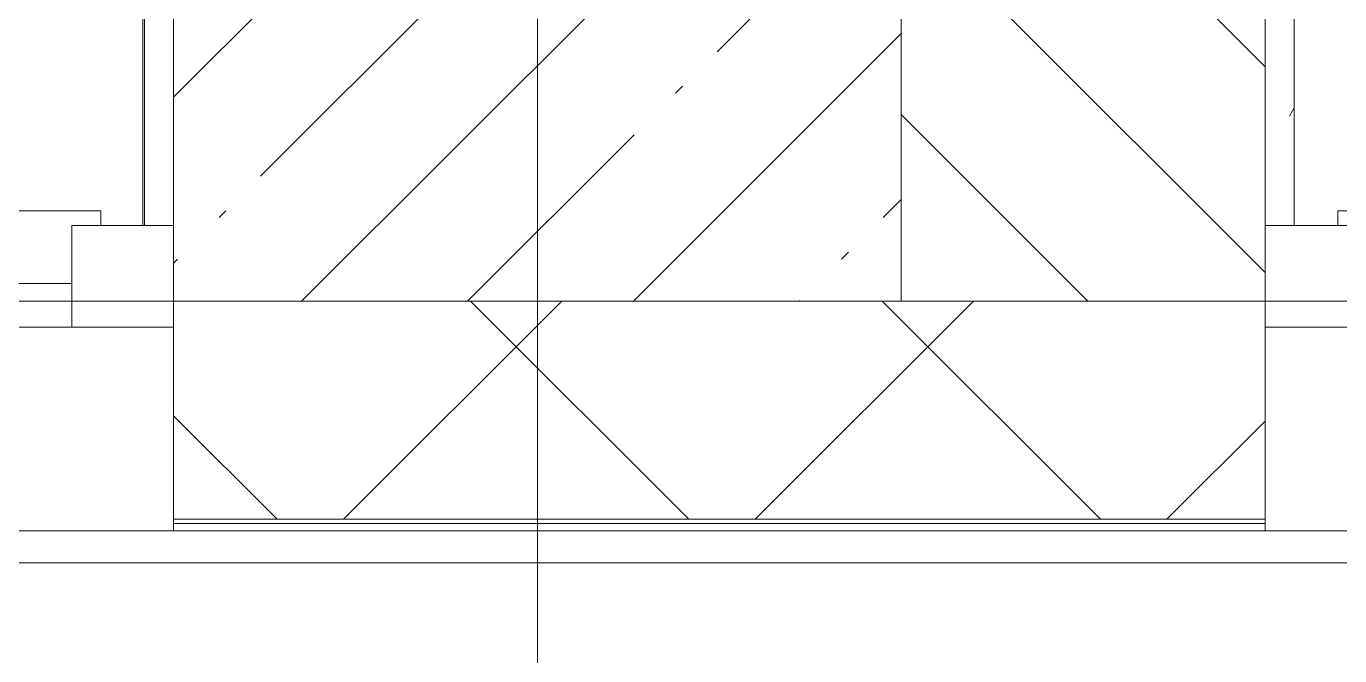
# Model space of a CAD drawing. Header units: millimetres. Extents: x -213547 to 415037, y -3642 to 106956.
# Drawn here: x 56374 to 57276, y 78842 to 79275 of the extents above; entities that cross this region are included whole.
import ezdxf

# ---------------------------------------------------------------- set-up
doc = ezdxf.new("R2010")
doc.units = ezdxf.units.MM
for name, color, linetype, lineweight in [('A-GLAZ', 7, 'Continuous', 9), ('A-GLAZ-1', 7, 'Continuous', 5), ('A-WALL', 7, 'Continuous', 5), ('I-WALL', 7, 'Continuous', 5), ('S-COLS', 7, 'Continuous', 9), ('S-COLS-1', 7, 'Continuous', 5), ('Оси', 7, 'Continuous', 9)]:
    doc.layers.add(name, color=color, linetype=linetype, lineweight=lineweight)
doc.layers.add('A-WALL-1', color=9, linetype='Continuous', lineweight=5, true_color=0x808080)
doc.layers.add('A-WALL-FNSH-1', color=9, linetype='Continuous', lineweight=5, true_color=0x808080)
pattern_1 = [(0, (0, 0), (243.84, 60.96), [20.117, -162.763, 20.117, -162.763, -975.36]), (0, (0, 0), (243.84, 60.96), [-365.76, 20.117, -345.643, 20.117, -162.763, -426.72]), (0, (0, 0), (243.84, 60.96), [-914.4, 20.117, -101.803, 20.117, -284.683]), (120, (91.44, 30.48), (-174.71291, 180.691634), [20.117, -162.763, 20.117, -162.763, -975.36]), (120, (91.44, 30.48), (-174.71291, 180.691634), [-365.76, 20.117, -345.643, 20.117, -162.763, -426.72]), (120, (91.44, 30.48), (-174.71291, 180.691634), [-914.4, 20.117, -101.803, 20.117, -284.683]), (240, (121.92, 152.4), (-69.12709, -241.651634), [20.117, -162.763, 20.117, -162.763, -975.36]), (240, (121.92, 152.4), (-69.12709, -241.651634), [-365.76, 20.117, -345.643, 20.117, -162.763, -426.72]), (240, (121.92, 152.4), (-69.12709, -241.651634), [-914.4, 20.117, -101.803, 20.117, -284.683])]

# ---------------------------------------------------------------- blocks, each defined once
blk = doc.blocks.new('120_Окно_СКБ_2Ст - 120_Окно_СКБ_2Ст 3100х2500 _мал_створка слева_-22446080-Объем проектирования 1 этажа')
at = {"layer": 'A-GLAZ'}
for p, q in [((-1550, -127), (-1550, -57)), ((-1550, -57), (-1480, -57)), ((-1480, -57), (-1480, -127)), ((650, -87), (-1480, -87)), ((-1480, -87), (-1480, -127)), ((-1480, -127), (-1550, -127)), ((-1480, -127), (-1500, -127)), ((-1500, -127), (-1500, -137)), ((-1500, -137), (670, -137)), ((670, -137), (-1500, -137))]:
    blk.add_line(p, q, dxfattribs=at)
at = {"layer": 'A-GLAZ-1'}
for p, q in [((1550, -57), (-1550, -57)), ((-1530, -127), (-1500, -127))]:
    blk.add_line(p, q, dxfattribs=at)
blk = doc.blocks.new('120_Окно_СКБ_2Ст - 120_Окно_СКБ_2Ст 2100х2500 _мал створка справа_-V26-Объем проектирования 1 этажа')
at = {"layer": 'A-GLAZ'}
for p, q in [((980, -57), (1050, -57)), ((1050, -57), (1050, -127)), ((1050, -127), (980, -127)), ((1000, -127), (980, -127)), ((1000, -137), (1000, -127)), ((200, -137), (1000, -137)), ((1000, -137), (200, -137))]:
    blk.add_line(p, q, dxfattribs=at)
at = {"layer": 'A-GLAZ-1'}
for p, q in [((1050, -57), (-1050, -57)), ((1000, -127), (1030, -127))]:
    blk.add_line(p, q, dxfattribs=at)
blk = doc.blocks.new('BSC_Колонна _Прямоугольная - 500х500-V37-Объем проектирования 1 этажа')
at = {"layer": 'S-COLS-1'}
h = blk.add_hatch(dxfattribs=at)
h.set_pattern_fill('FP_63', color=256, style=0, pattern_type=2)
h.set_pattern_definition([(45, (-56660, -150), (-114.04925, 114.04925), []), (45, (-56545.95, -150), (-114.04925, 114.04925), [201.613, -40.323, 6.706, -33.617])])
h.paths.add_polyline_path([(250, -250), (250, 250), (-250, 250), (-250, -250)])
for p, q in [((250, 250), (-250, 250)), ((-250, 250), (-250, -250)), ((250, -250), (250, 250)), ((-250, -250), (250, -250))]:
    blk.add_line(p, q, dxfattribs=at)
blk = doc.blocks.new('1floor')
at = {"layer": 'A-WALL'}
h = blk.add_hatch(dxfattribs=at)
h.set_pattern_fill('FP_2', color=256, style=0, pattern_type=2)
h.set_pattern_definition([(135, (0, 0), (-70.71068, -70.71068), [])])
h.paths.add_polyline_path([(56910, -100), (57160, -100), (57160, 100), (56910, 100), (56910, -7.27)])
h.paths.add_polyline_path([(47910, -100), (48160, -100), (48159.18, 100), (47910, 100), (47910, -7.27)])
h.paths.add_polyline_path([(49060, -100), (49771.54, -100), (49771.54, 100), (49060, 100), (49060, -7.27)])
h.paths.add_polyline_path([(51871.54, -100), (51910, -100), (51910, 100), (51871.54, 100), (51871.54, -7.27)])
h.paths.add_polyline_path([(52410, -100), (53310, -100), (53310, 100), (52410, 100), (52410, -25.13)])
h.paths.add_polyline_path([(59260, -100), (60010, -100), (60010, 100), (59260, 100), (59260, -7.27)])
h.paths.add_polyline_path([(61410, -100), (61610, -100), (61610, 100), (61410, 100), (61410, -7.27)])
h.paths.add_polyline_path([(65160, -100), (65410, -100), (65410, 100), (65160, 100), (65160, -7.27)])
h.paths.add_polyline_path([(64260, -100), (64260, 100), (63710, 100), (63710, -100)])
h = blk.add_hatch(dxfattribs=at)
h.set_pattern_fill('FP_24', color=256, style=0, pattern_type=2)
h.set_pattern_definition([(45, (0, 0), (-141.42136, 141.42136), []), (135, (0, 0), (-141.42136, -141.42136), [])])
h.paths.add_polyline_path([(75692.06, -250), (75700, -250), (75700, -100), (73980, -100), (73980, -250), (75480, -250)])
h.paths.add_polyline_path([(70660, -250), (70660, -100), (67060, -100), (67060, -250), (69821.35, -250)])
h.paths.add_polyline_path([(72236.07, -250), (72280, -250), (72280, -100), (71560, -101.79), (71560, -250), (72080, -250)])
h.paths.add_polyline_path([(65160, -250), (66160, -250), (66160, -100), (65160, -100), (65160, -118)])
h.paths.add_polyline_path([(63710, -250), (64260, -250), (64260, -100), (63710, -100), (63710, -121.31)])
h.paths.add_polyline_path([(60910, -250), (61610, -250), (61610, -100), (60910, -100), (60910, -128.27)])
h.paths.add_polyline_path([(60010, -250), (60010, -100), (59260, -100), (59260, -250)])
h.paths.add_polyline_path([(57160, -250), (57160, -100), (56410, -100), (56410, -250)])
h.paths.add_polyline_path([(53310, -250), (53310, -100), (51871.54, -100), (51871.54, -250)])
h.paths.add_polyline_path([(49771.54, -250), (49771.54, -100), (49060, -100), (49060, -250), (49190.71, -250)])
h.paths.add_polyline_path([(48160, -250), (48160, -100), (47410, -100), (47410, -250)])
h.paths.add_polyline_path([(44310, -250), (44310, -100), (42737.54, -100), (42737.54, -250)])
h.paths.add_polyline_path([(38875.4, -250), (39040, -250), (39040, -100), (37990, -100), (37990, -250)])
h.paths.add_polyline_path([(40637.54, -250), (40637.54, -100), (39940, -100), (39940, -250)])
h.paths.add_polyline_path([(36812.33, -250), (37090, -250), (37090, -100), (35970, -100), (35970, -250)])
h.paths.add_polyline_path([(33870, -250), (33870, -100), (33010, -100), (33010, -250)])
h.paths.add_polyline_path([(30210, -250), (30210, -100), (29209.74, -100), (29209.74, -250)])
h.paths.add_polyline_path([(28309.74, -250), (28309.74, -100), (27310, -100), (27310, -250)])
h.paths.add_polyline_path([(26410, -250), (26410, -100), (25435, -100), (25435, -250)])
h.paths.add_polyline_path([(22635, -250), (22635, -100), (21610, -100), (21610, -250)])
h.paths.add_polyline_path([(19360, -250), (20710, -250), (20710, -100), (19360, -100), (19360, -231.59)])
h.paths.add_polyline_path([(17260, -250), (17260, -100), (16510, -100), (16510, -250)])
h.paths.add_polyline_path([(14860, -250), (15610, -250), (15610, -100), (14860, -100), (14860, -242.78)])
h.paths.add_polyline_path([(12055.57, -250), (12760, -248), (12760, -100), (12010, -100), (12010, -250)])
h.paths.add_polyline_path([(7929.44, -250), (8259.74, -250), (8259.74, -100), (6830, -100), (6830, -250), (7660, -250)])
h.paths.add_polyline_path([(9159.74, -250), (9910, -250), (9910, -100), (9159.74, -100), (9159.74, -118)])
h.paths.add_polyline_path([(110, -250), (3730, -250), (3730, -100), (-260, -100), (-260, -250), (-110, -250)])
at = {"layer": 'I-WALL'}
h = blk.add_hatch(dxfattribs=at)
h.set_pattern_fill('FP_191', color=256, style=0, pattern_type=2)
h.set_pattern_definition(pattern_1)
h.paths.add_polyline_path([(57180, -48), (57180, 480), (57160, 480), (57160, -48)])
h = blk.add_hatch(dxfattribs=at)
h.set_pattern_fill('FP_191', color=256, style=0, pattern_type=2)
h.set_pattern_definition(pattern_1)
h.paths.add_polyline_path([(56410, -48), (56410, 140), (56390, 140), (56390, -48)])
at = {"layer": 'A-WALL'}
for p, q in [((56910, -100), (57160, -100)), ((56410, -250), (57160, -250)), ((56410, -258), (53310, -258)), ((56410, -253), (57160, -253)), ((59260, -258), (57160, -258)), ((72280, -280), (-290, -280))]:
    blk.add_line(p, q, dxfattribs=at)
at = {"layer": 'A-WALL-1'}
for p, q in [((57160, -250), (57160, 480)), ((57180, -48), (57180, 140)), ((56390, -48), (56410, -48)), ((57160, -48), (57180, -48)), ((56410, -100), (56410, -250))]:
    blk.add_line(p, q, dxfattribs=at)
at = {"layer": 'A-WALL-FNSH-1'}
for p, q in [((56389, 120), (56389, -48)), ((56390, -48), (56390, 120)), ((56389, -48), (56390, -48)), ((56410, -250), (56410, -258)), ((57160, -258), (57160, -250)), ((56410, -258), (57160, -258))]:
    blk.add_line(p, q, dxfattribs=at)
at = {"layer": 'I-WALL'}
for p, q in [((56410, -100), (53310, -100)), ((59260, -100), (57160, -100))]:
    blk.add_line(p, q, dxfattribs=at)
at = {"layer": 'Оси'}
blk.add_line((56660, -1906.26), (56660, 3093.74), dxfattribs=at)
at = {"layer": 'A-GLAZ', "color": 3, "rotation": 180}
for name, p in [('120_Окно_СКБ_2Ст - 120_Окно_СКБ_2Ст 3100х2500 _мал_створка слева_-22446080-Объем проектирования 1 этажа', (54860, -175)), ('120_Окно_СКБ_2Ст - 120_Окно_СКБ_2Ст 2100х2500 _мал створка справа_-V26-Объем проектирования 1 этажа', (58210, -175))]:
    blk.add_blockref(name, p, dxfattribs=at)
at = {"layer": 'S-COLS'}
blk.add_blockref('BSC_Колонна _Прямоугольная - 500х500-V37-Объем проектирования 1 этажа', (56660, 150), dxfattribs=at)

msp = doc.modelspace()

# ---------------------------------------------------------------- block references
msp.add_blockref('1floor', (64.7, 79186.05))

doc.saveas('drawing.dxf')
